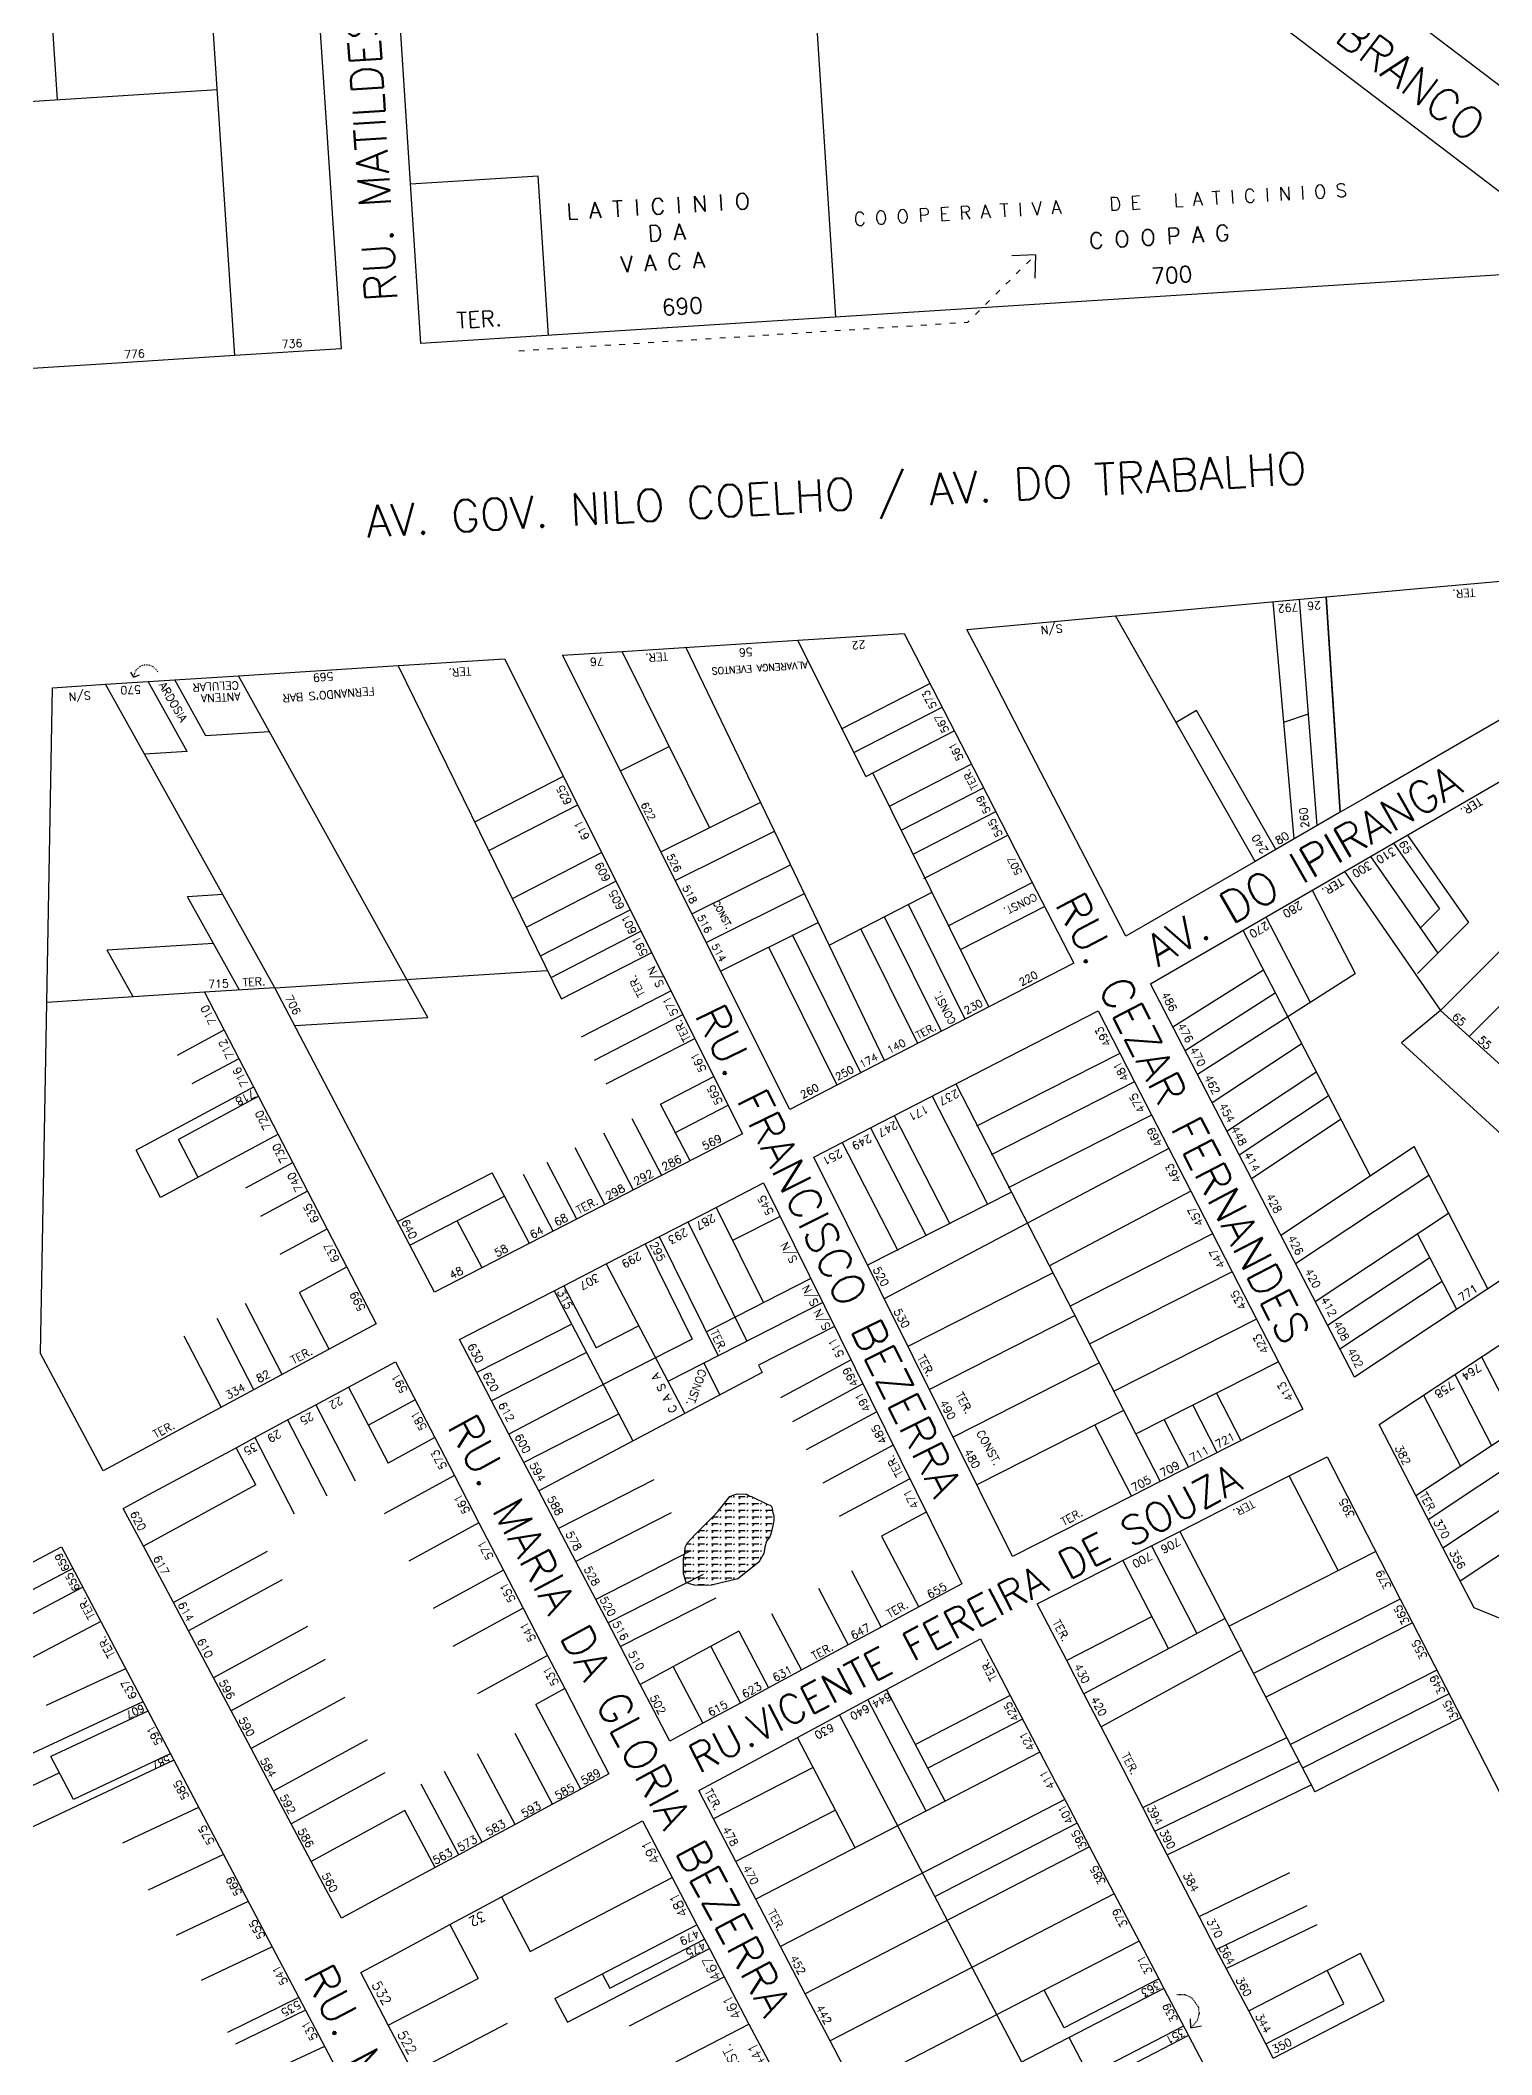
# Model space of a CAD drawing. Extents: x 714896 to 749292, y 8417558 to 8447149.
# Drawn here: x 737627.3 to 737899.5, y 8427545.5 to 8427923.2 of the extents above; entities that cross this region are included whole.
import ezdxf

# ---------------------------------------------------------------- set-up
doc = ezdxf.new("R2010")
doc.units = 0
doc.header["$MEASUREMENT"] = 0
doc.linetypes.add('ACAD_ISO03W100', pattern=[30, 12, -18])
for name, color, linetype in [('LOTE', 7, 'CONTINUOUS'), ('NUM-PORTA', 7, 'CONTINUOUS'), ('QUADRA', 6, 'CONTINUOUS'), ('REFERENCIA', 7, 'CONTINUOUS'), ('TEXTO', 7, 'CONTINUOUS'), ('TEXTODERUA', 3, 'CONTINUOUS')]:
    doc.layers.add(name, color=color, linetype=linetype)
doc.styles.add('ROMANS', font='ROMANS.SHX', dxfattribs={"height": 1.5})

msp = doc.modelspace()

# ---------------------------------------------------------------- hatches: boundary and pattern name
at = {"layer": 'REFERENCIA', "linetype": 'CONTINUOUS'}
h = msp.add_hatch(dxfattribs=at)
h.set_pattern_fill('FLEX', color=256, scale=0.2, style=0)
h.set_pattern_definition([(0, (0, 0), (0, 1.27), [1.27, -1.27]), (45, (1.27, 0), (9e-17, 1.27000054856), [0.3175, -1.161052, 0.3175, -1.796052])])
h.paths.add_polyline_path([(737763.52, 8427641.79), (737763.55, 8427641.87), (737764.15, 8427642.6), (737764.4, 8427643.32), (737764.58, 8427644.14), (737764.74, 8427645), (737764.88, 8427645.72), (737764.88, 8427646.59), (737764.72, 8427647.13), (737764.51, 8427648.22), (737764.16, 8427648.51), (737763.75, 8427648.65), (737760.67, 8427650.14), (737760.39, 8427650.22), (737759.78, 8427650.62), (737757.99, 8427650.68), (737757.27, 8427650.44), (737756.63, 8427650.14), (737754.43, 8427647.43), (737753.57, 8427646.47), (737750.02, 8427642.92), (737748.63, 8427641.4), (737748.23, 8427640.65), (737748.18, 8427639.66), (737747.95, 8427638.52), (737747.95, 8427637.35), (737747.95, 8427635.69), (737748.43, 8427634.07), (737749.04, 8427633.77), (737750, 8427633.53), (737751.19, 8427633.5), (737753.2, 8427633.56), (737758.11, 8427634.71), (737762.07, 8427637.83), (737763.01, 8427639.48), (737763.2, 8427640.65)])

# ---------------------------------------------------------------- linework, layer by layer
at = {"layer": 'LOTE', "color": 7}
for p, q in [((737766.06, 8427702.67), (737757.15, 8427698.13)), ((737771.82, 8427691.02), (737752.22, 8427681.03)), ((737774.04, 8427686.53), (737745.02, 8427671.75)), ((737726.97, 8427682.47), (737709.15, 8427673.39)), ((737739.56, 8427682.15), (737731.54, 8427678.06)), ((737776.26, 8427682.05), (737762, 8427674.79)), ((737729.76, 8427677.15), (737711.94, 8427668.07)), ((737749.55, 8427679.67), (737734.68, 8427672.09)), ((737762.69, 8427673.4, 1569.72), (737720.77, 8427651.25, 1569.08)), ((737734.68, 8427672.09), (737715.19, 8427661.87)), ((737697.61, 8427668.31), (737688.83, 8427663.53, 0.06)), ((737735.85, 8427665.67, 0.26), (737717.98, 8427656.56)), ((737701.29, 8427661.21), (737692.51, 8427656.42, 0.06)), ((737704.98, 8427654.1), (737691.8, 8427646.92, 1569.17)), ((737667.69, 8427652.36), (737646.62, 8427640.86)), ((737742.36, 8427653.27, 1569.34), (737724.49, 8427644.16, 1569.08)), ((737745.61, 8427647.07, 1569.34), (737727.74, 8427637.97, 1569.08)), ((737709.57, 8427645.22), (737696.4, 8427638.04, 1569.17)), ((737669.83, 8427639.84, -0.13), (737652.26, 8427630.27)), ((737749.33, 8427639.99, 1569.34), (737731.46, 8427630.88, 1569.08)), ((737877.8, 8427639.83), (737850.25, 8427625.86)), ((737714.17, 8427636.34, 1569.08), (737700.99, 8427629.18, 5312.41)), ((737751.65, 8427635.56, 1569.34), (737733.78, 8427626.45, 1569.08)), ((737672.65, 8427634.55, -0.13), (737655.09, 8427624.98)), ((737717.85, 8427629.23, 1569.08), (737704.67, 8427622.07, 5312.41)), ((737753.97, 8427631.13, 1569.34), (737736.1, 8427622.03, 1569.08)), ((737835.81, 8427627.64, 417.96), (737819.81, 8427619.4, 1044.91)), ((737882.37, 8427630.94), (737854.85, 8427616.98)), ((737677.42, 8427625.76, -0.13), (737659.79, 8427616.15)), ((737849.51, 8427627.29, 1047.68), (737823.03, 8427613.18, 1044.91)), ((737884.66, 8427626.49), (737857.16, 8427612.55)), ((737722.45, 8427620.35, 1569.08), (737709.27, 8427613.19, 5312.41)), ((737852.58, 8427621.36, 1047.6), (737826.26, 8427606.97, 1044.91)), ((737643.29, 8427617.88, 527.67), (737628.39, 8427610.96, 528.95)), ((737680.71, 8427619.58, -0.13), (737663.08, 8427609.97)), ((737889.23, 8427617.6), (737861.76, 8427603.67)), ((737684.4, 8427612.48, -0.13), (737666.84, 8427602.91)), ((737725.67, 8427614.14, 1569.08), (737720.22, 8427611.17)), ((737809.21, 8427612.85), (737791.44, 8427603.66)), ((737891.52, 8427613.15), (737864.05, 8427599.22)), ((737646.55, 8427611.69, 527.68), (737619.25, 8427599.01, -14.53)), ((737647.48, 8427609.92, 527.68), (737629.26, 8427601.45, 529.24)), ((737893.8, 8427608.7), (737866.36, 8427594.79)), ((737811.53, 8427608.42), (737793.76, 8427599.23)), ((737834.06, 8427591.87, 522.46), (737861.09, 8427604.96, 525.56)), ((737633.5, 8427593.36, 527.94), (737629.26, 8427601.45, 529.24)), ((737651.68, 8427601.95, 527.64), (737633.5, 8427593.36, 527.94)), ((737688.63, 8427604.54, -0.13), (737671.07, 8427594.97)), ((737814.78, 8427602.22), (737761.49, 8427574.66)), ((737630.9, 8427598.33, 527.94), (737621.85, 8427594.05, 528.09)), ((737652.34, 8427600.72, 527.64), (737625.1, 8427587.85, 528.09)), ((737691.92, 8427598.36, -0.13), (737674.36, 8427588.79)), ((737772.24, 8427599.36), (737753.59, 8427589.72)), ((737836.35, 8427587.42, 522.46), (737863.39, 8427600.52, 525.56)), ((737838.65, 8427582.98, 522.46), (737865.69, 8427596.09, 525.56)), ((737656.99, 8427591.89, 527.61), (737642.74, 8427585.15, 527.56)), ((737695.68, 8427591.3, -0.13), (737678.12, 8427581.73)), ((737776.42, 8427591.39), (737757.77, 8427581.75)), ((737819.43, 8427593.36), (737766.13, 8427565.81)), ((737821.75, 8427588.94), (737795.11, 8427575.16)), ((737661.64, 8427583.06, 527.59), (737647.52, 8427576.36, 527.33)), ((737824.08, 8427584.51), (737770.78, 8427556.95)), ((737844.63, 8427571.44, 522.46), (737861.67, 8427579.7, 524.42)), ((737828.72, 8427575.65), (737775.42, 8427548.1)), ((737666.29, 8427574.22, 527.55), (737652.79, 8427567.85, 527.04)), ((737847.85, 8427565.22, 522.46), (737864.9, 8427573.48, 524.42)), ((737849.73, 8427561.69, 522.46), (737866.77, 8427569.95, 524.42)), ((737670.76, 8427565.74, 527.54), (737657.44, 8427559.45, 527.03)), ((737833.37, 8427566.8), (737815.6, 8427557.61)), ((737853.94, 8427553.74, 524.14), (737874.9, 8427564.56, 524.48)), ((737837.09, 8427559.72), (737819.32, 8427550.53)), ((737675.77, 8427556.23, 527.51), (737662.39, 8427549.68, 526.88)), ((737815.6, 8427557.61), (737780.07, 8427539.24)), ((737838.02, 8427557.94), (737784.72, 8427530.39)), ((737677.02, 8427553.85, 527.5), (737663.93, 8427547.49, 526.86)), ((737857.17, 8427547.53, 525.9), (737871.78, 8427555.07, 524.48)), ((737858.55, 8427544.86, 525.9), (737879.33, 8427555.59, 526.24)), ((737842.66, 8427549.09), (737816.01, 8427535.31)), ((737841.73, 8427550.86), (737823.97, 8427541.68)), ((737680.6, 8427547.06, 527.48), (737667.28, 8427540.85, 526.77))]:
    msp.add_line(p, q, dxfattribs=at)
at = {"layer": 'LOTE', "color": 7, "linetype": 'CONTINUOUS', "flags": 128}
for points, elevation in [([(737663.75, 8427864.06), (737656.85, 8427968.84)], 516.49), ([(737630.53, 8427912.05), (737626.91, 8427966.93)], 516.49), ([(737540.71, 8427906.32), (737660.47, 8427913.95)], 516.49), ([(737633.38, 8427636.69), (737620.12, 8427629.67)], 527.63), ([(737635.25, 8427633.15), (737622.33, 8427626.31)], 527.63), ([(737638.63, 8427626.73), (737625.71, 8427619.89)], 527.69)]:
    msp.add_lwpolyline(points, dxfattribs=dict(at, elevation=elevation))
at = {"layer": 'LOTE', "color": 7, "elevation": 516.49, "flags": 128}
for points in [[(737776.52, 8427871.25), (737770.4, 8427966.05)], [(737696.75, 8427896.23), (737720.7, 8427897.75)], [(737722.63, 8427867.81), (737720.7, 8427897.75)]]:
    msp.add_lwpolyline(points, dxfattribs=at)
at = {"layer": 'LOTE', "color": 5, "linetype": 'ACAD_ISO03W100', "ltscale": 0.09, "elevation": 516.49, "flags": 128}
msp.add_lwpolyline([(737717.03, 8427864.95), (737801.26, 8427870.32), (737813.93, 8427882.95)], dxfattribs=at)
at = {"layer": 'LOTE', "color": 5, "elevation": 516.49, "flags": 128}
for points in [[(737813.93, 8427882.95), (737809.53, 8427882.77)], [(737813.93, 8427882.95), (737813.85, 8427878.56)]]:
    msp.add_lwpolyline(points, dxfattribs=at)
at = {"layer": 'LOTE', "color": 7}
for points in [[(737862.48, 8427773.43), (737858.52, 8427817.91)], [(737866.81, 8427775.94), (737863.5, 8427818.36)], [(737855.16, 8427769.2), (737828.97, 8427815.25)], [(737764.98, 8427774.9), (737748.4, 8427809.37)], [(737782.15, 8427785.17), (737769.36, 8427810.7)], [(737725.08, 8427743.43), (737694.43, 8427805.93)], [(737752.83, 8427775.55), (737736.43, 8427808.6)], [(737671.3, 8427745.52), (737639.54, 8427802.43)], [(737644.82, 8427803.76), (737644.3, 8427804.68)], [(737644.82, 8427803.76), (737645.89, 8427804.19)], [(737654.84, 8427789.84), (737647.53, 8427802.94)], [(737658.37, 8427792.76), (737652.52, 8427803.26)], [(737700, 8427739.99), (737664.49, 8427804.02)], [(737777.57, 8427794.06), (737794.14, 8427802.59)], [(737779.86, 8427789.62), (737796.43, 8427798.14)], [(737844.18, 8427797.51), (737840.33, 8427795.28)], [(737859.02, 8427771.43), (737844.18, 8427797.51)], [(737860.53, 8427795.35), (737865.18, 8427796.87)], [(737670.31, 8427793.53), (737658.37, 8427792.76)], [(737736.09, 8427786.21), (737745.27, 8427790.78)], [(737782.15, 8427785.17), (737798.72, 8427793.7)], [(737654.84, 8427789.84), (737646.85, 8427789.33)], [(737786.55, 8427779.57), (737801.92, 8427787.47)], [(737708.79, 8427776.66), (737725.4, 8427785.21)], [(737805.22, 8427741.94), (737783.44, 8427785.84)], [(737788.78, 8427775.09), (737804.2, 8427783.02)], [(737711.43, 8427771.27), (737728.09, 8427779.84)], [(737743.7, 8427771.01), (737762.29, 8427780.26)], [(737746.39, 8427765.64), (737764.98, 8427774.9)], [(737785.66, 8427731.87), (737764.98, 8427774.9)], [(737791, 8427770.61), (737806.49, 8427778.58)], [(737793.03, 8427766.03), (737808.77, 8427774.13)], [(737881.13, 8427772.67), (737889.73, 8427760.34)], [(737883.73, 8427774.17), (737895.17, 8427757.77)], [(737715.84, 8427762.29), (737732.57, 8427770.9)], [(737749.52, 8427759.38), (737768.01, 8427768.59)], [(737871.89, 8427767.32), (737889.89, 8427741.27)], [(737876.8, 8427770.17), (737889.45, 8427752.05)], [(737718.48, 8427756.9), (737735.26, 8427765.54)], [(737797.6, 8427757.14), (737813.34, 8427765.24)], [(737865.83, 8427763.82), (737873.93, 8427748.21)], [(737661.55, 8427762.99), (737654.92, 8427762.56)], [(737664.66, 8427745.1), (737654.92, 8427762.56)], [(737721.12, 8427751.52), (737737.94, 8427760.17)], [(737752.21, 8427754.02), (737770.61, 8427763.18)], [(737775.26, 8427753.51), (737794.56, 8427763.44)], [(737800.78, 8427739.65), (737790.11, 8427761.15)], [(737799.89, 8427752.69), (737815.63, 8427760.79)], [(737886.15, 8427756.77), (737889.73, 8427760.34)], [(737889.89, 8427741.27), (737912.02, 8427763.4)], [(737723.1, 8427747.48), (737739.96, 8427756.15)], [(737754.89, 8427748.65), (737773.21, 8427757.77)], [(737791.89, 8427735.08), (737781.22, 8427756.58)], [(737796.33, 8427737.36), (737785.66, 8427758.86)], [(737852.85, 8427756.31), (737876.7, 8427710.3)], [(737857.18, 8427758.81), (737865.47, 8427742.81)], [(737885.58, 8427748.18), (737895.17, 8427757.77)], [(737895.29, 8427736.37), (737917.45, 8427758.52)], [(737659.79, 8427753.83), (737639.83, 8427752.56)], [(737644.7, 8427743.83), (737639.83, 8427752.56)], [(737776.77, 8427727.3), (737763.94, 8427753.16)], [(737781.22, 8427729.58), (737768.38, 8427755.44)], [(737671.3, 8427745.52), (737722.28, 8427748.77)], [(737725.08, 8427743.43), (737741.97, 8427752.12)], [(737839.73, 8427738.21), (737856.71, 8427748.87)], [(737658.06, 8427744.68), (737628.52, 8427742.79)], [(737728.8, 8427736.35), (737745.55, 8427744.97)], [(737844.33, 8427729.33), (737873.93, 8427748.21)], [(737842.03, 8427733.77), (737858.92, 8427744.6)], [(737661.74, 8427737.57), (737652.94, 8427732.83)], [(737675.02, 8427738.44), (737700, 8427739.99)], [(737731.21, 8427731.97), (737747.79, 8427740.5)], [(737733.45, 8427727.5), (737750.03, 8427736.03)], [(737847.09, 8427724), (737863.77, 8427735.05)], [(737664.5, 8427732.24), (737655.7, 8427727.5)], [(737829.8, 8427733.22), (737802.9, 8427719.58)], [(737849.86, 8427718.68), (737866.53, 8427729.72)], [(737667.26, 8427726.92), (737645.25, 8427715.07)], [(737743.63, 8427723.74), (737753.61, 8427728.88)], [(737799.01, 8427727.5), (737837.33, 8427652.95)], [(737832.54, 8427727.88), (737805.65, 8427714.24)], [(737668.18, 8427725.14), (737653.21, 8427717.08)], [(737749.2, 8427713.11), (737743.63, 8427723.74)], [(737746.32, 8427718.37), (737756.3, 8427723.51)], [(737794.56, 8427725.21), (737804.98, 8427704.94)], [(737852.16, 8427714.24), (737868.83, 8427725.28)], [(737738.53, 8427707.62), (737732.96, 8427718.25)], [(737743.87, 8427710.37), (737738.29, 8427720.99)], [(737783.03, 8427719.27), (737793.45, 8427699)], [(737787.47, 8427721.56), (737797.89, 8427701.29)], [(737835.74, 8427721.66), (737808.86, 8427708.02)], [(737854.46, 8427709.8), (737871.13, 8427720.84)], [(737649.85, 8427706.19), (737645.25, 8427715.07)], [(737671.86, 8427718.04), (737649.85, 8427706.19)], [(737656.89, 8427709.98), (737653.21, 8427717.08)], [(737733.2, 8427704.88), (737727.62, 8427715.5)], [(737777.69, 8427716.52), (737788.11, 8427696.25)], [(737838.94, 8427715.43), (737785.58, 8427687.25)], [(737859.98, 8427699.14), (737884.95, 8427715.8)], [(737898.8, 8427689.08), (737884.95, 8427715.8)], [(737674.62, 8427712.71), (737665.81, 8427707.97)], [(737694.28, 8427701.72), (737712.07, 8427710.87)], [(737719.04, 8427697.59), (737712.07, 8427710.87)], [(737727.93, 8427702.17), (737722.35, 8427712.79)], [(737677.38, 8427707.38), (737668.57, 8427702.64)], [(737723.48, 8427699.88), (737717.91, 8427710.5)], [(737809.32, 8427707.14), (737782.46, 8427693.51)], [(737843.06, 8427707.43), (737816.44, 8427693.37)], [(737862.74, 8427693.82), (737887.76, 8427710.39)], [(737696.61, 8427697.29), (737714.39, 8427706.44)], [(737754.07, 8427704.37), (737762.92, 8427686.48)], [(737866.43, 8427686.72), (737891.44, 8427703.28)], [(737681.06, 8427700.28), (737672.25, 8427695.54)], [(737710.14, 8427693.01), (737705.5, 8427701.87)], [(737748.73, 8427701.63), (737759.79, 8427679.27)], [(737847.17, 8427699.42), (737820.34, 8427685.81)], [(737892.97, 8427685.21), (737885.6, 8427699.42)], [(737740.73, 8427697.51), (737749.55, 8427679.67)], [(737743.4, 8427698.88), (737754.44, 8427676.55)], [(737684.74, 8427693.17), (737675.93, 8427688.43)], [(737733.46, 8427693.77), (737748.18, 8427665.73)], [(737817.13, 8427692.03), (737790.04, 8427678.3)], [(737850.83, 8427692.31), (737824.01, 8427678.71)], [(737868.73, 8427682.28), (737887.9, 8427694.98)], [(737681.45, 8427677.78), (737675.93, 8427688.43)], [(737723.68, 8427688.73), (737738.45, 8427660.59)], [(737725.46, 8427689.65), (737731.54, 8427678.06)], [(737871.03, 8427677.84), (737890.21, 8427690.54)], [(737672.65, 8427673.04), (737665.75, 8427686.36)], [(737667.36, 8427670.19), (737660.46, 8427683.51)], [(737821.26, 8427684.04), (737794.06, 8427670.25)], [(737855.4, 8427683.41), (737828.61, 8427669.82)], [(737661.2, 8427666.88), (737654.3, 8427680.2)], [(737749.55, 8427679.67), (737749.56, 8427679.66)], [(737751.77, 8427675.18), (737754.73, 8427669.2)], [(737762, 8427674.79), (737762.69, 8427673.4)], [(737779.36, 8427675.78), (737766.15, 8427668.67)], [(737825.85, 8427675.15), (737798.52, 8427661.3)], [(737859.52, 8427675.41), (737832.74, 8427661.83)], [(737885.3, 8427650.32), (737920.33, 8427673.49)], [(737892.58, 8427673.01), (737899.48, 8427659.7)], [(737897.58, 8427676.32), (737912.77, 8427647.03)], [(737685.13, 8427670.68), (737692.51, 8427656.42)], [(737781.57, 8427671.3), (737768.37, 8427664.18)], [(737847.9, 8427669.52), (737852.49, 8427660.63)], [(737886.74, 8427669.15), (737893.64, 8427655.83)], [(737678.96, 8427667.36), (737686.35, 8427653.11)], [(737784.17, 8427666.05), (737770.96, 8427658.94)], [(737830.44, 8427666.27), (737802.98, 8427652.35)], [(737843.44, 8427667.26), (737848.03, 8427658.37)], [(737673.68, 8427664.51), (737681.06, 8427650.26)], [(737825.09, 8427663.56), (737831.98, 8427650.23)], [(737838.09, 8427664.54), (737842.68, 8427655.66)], [(737667.69, 8427652.36), (737664, 8427659.3)], [(737667.52, 8427661.2), (737674.9, 8427646.94)], [(737787.27, 8427659.78), (737774.06, 8427652.67)], [(737887.6, 8427645.88), (737906.79, 8427658.57)], [(737790.37, 8427653.5), (737777.16, 8427646.39)], [(737861.52, 8427654), (737870.73, 8427636.25)], [(737890.36, 8427640.55), (737909.55, 8427653.24)], [(737793.47, 8427647.23), (737785.1, 8427642.72)], [(737893.59, 8427634.34), (737912.77, 8427647.03)], [(737785.1, 8427642.72), (737792.06, 8427629.44)], [(737841.04, 8427643.62), (737866.36, 8427594.79)], [(737835.69, 8427640.9), (737844.21, 8427624.47)], [(737779.44, 8427636.27), (737785.02, 8427625.65)], [(737830.34, 8427638.19), (737838.86, 8427621.75)], [(737773.28, 8427632.96), (737778.85, 8427622.33)], [(737764.47, 8427628.22), (737770.05, 8427617.59)], [(737758.31, 8427624.9), (737739.82, 8427614.94)], [(737758.31, 8427624.9), (737763.89, 8427614.27)], [(737753.03, 8427622.05), (737758.6, 8427611.43)], [(737745.98, 8427618.26), (737751.56, 8427607.64)], [(737728.67, 8427595.31), (737720.22, 8427611.17)], [(737723.38, 8427592.47), (737716.33, 8427605.71)], [(737716.34, 8427588.67), (737709.29, 8427601.91)], [(737710.17, 8427585.36), (737703.12, 8427598.6)], [(737705.77, 8427582.99), (737698.72, 8427596.23)], [(737701.37, 8427580.62), (737695.68, 8427591.3)], [(737719.18, 8427564.89), (737745.81, 8427578.71)], [(737713.82, 8427575.12), (737719.18, 8427564.89)], [(737704.13, 8427569.9), (737709.42, 8427559.82)], [(737723.83, 8427556.04), (737750.46, 8427569.86)], [(737734.1, 8427557.99), (737751.85, 8427567.2)], [(737726.15, 8427551.61), (737752.78, 8427565.43)], [(737692.56, 8427551.07), (737709.42, 8427559.82)], [(737732.68, 8427560.68), (737734.1, 8427557.99)], [(737737.82, 8427550.9), (737755.57, 8427560.12)], [(737723.83, 8427556.04), (737726.15, 8427551.61)], [(737697.2, 8427542.21), (737714.95, 8427551.43)], [(737742.46, 8427542.05), (737760.21, 8427551.26)]]:
    msp.add_lwpolyline(points, dxfattribs=at)
at = {"layer": 'LOTE', "color": 7, "linetype": 'ACAD_ISO03W100', "ltscale": 0.01}
msp.add_lwpolyline([(737649.31, 8427804.76), (737648.97, 8427805.27), (737648.45, 8427805.71), (737647.83, 8427805.98), (737647.19, 8427806.07), (737646.36, 8427805.92), (737645.96, 8427805.72), (737645.55, 8427805.41), (737645.23, 8427805.02), (737644.97, 8427804.53), (737644.82, 8427803.76)], dxfattribs=at)
at = {"layer": 'LOTE', "color": 7, "linetype": 'CONTINUOUS', "flags": 128}
for points in [[(737797.02, 8427593.03), (737786.02, 8427613.99)], [(737829.95, 8427508.75), (737777.22, 8427609.25)], [(737793.47, 8427591.2), (737782.5, 8427612.1)], [(737780.14, 8427584.31), (737769.29, 8427604.99)], [(737819.32, 8427550.53), (737815.6, 8427557.62)], [(737823.97, 8427541.68), (737820.25, 8427548.76)]]:
    msp.add_lwpolyline(points, dxfattribs=at)
at = {"layer": 'LOTE', "color": 7}
for points, elevation in [([(737879.33, 8427555.59), (737874.9, 8427564.56)], 526.17), ([(737871.78, 8427555.07), (737868.68, 8427561.35)], 524.48)]:
    msp.add_lwpolyline(points, dxfattribs=dict(at, elevation=elevation))
at = {"layer": 'LOTE', "color": 7, "linetype": 'ACAD_ISO03W100', "ltscale": 0.003, "flags": 128}
msp.add_lwpolyline([(737840.44, 8427556.81), (737841.96, 8427556.8), (737843.28, 8427556.18), (737844.47, 8427554.52), (737844.65, 8427553.37), (737844.34, 8427551.98), (737843.12, 8427550.55)], dxfattribs=at)
at = {"layer": 'LOTE', "color": 7, "flags": 128}
for points in [[(737843.12, 8427550.55), (737843.04, 8427552.21)], [(737843.12, 8427550.55), (737845.09, 8427550.95)]]:
    msp.add_lwpolyline(points, dxfattribs=at)
at = {"layer": 'QUADRA', "color": 6}
for points in [[(738249, 8427899), (738281, 8427886), (738306, 8427886), (738276, 8427899), (738272, 8427916), (738273, 8427939), (738287, 8427978), (738318, 8428036), (738299, 8428058), (738279, 8428077), (738207, 8428164), (738161, 8428178), (738146.09, 8428161.49), (738133, 8428147), (738126, 8428140), (738105, 8428119), (738099, 8428114), (738002, 8428193), (737912, 8428095), (737804.78, 8427987.78), (737937.17, 8427887.22), (737997, 8427885), (738147, 8427895)], [(737809.67, 8427638.92), (737772.36, 8427713.78), (737783.03, 8427719.27), (737808.89, 8427732.58), (737825.69, 8427741.22), (737832.54, 8427727.88), (737843.06, 8427707.43), (737850.83, 8427692.31), (737864.09, 8427666.51), (737864.09, 8427666.51), (737837.33, 8427652.95), (737831.98, 8427650.23)], [(737762.96, 8427708.95), (737800.12, 8427633.78), (737793.82, 8427630.39), (737785.02, 8427625.65), (737778.85, 8427622.33), (737763.89, 8427614.27), (737758.6, 8427611.43), (737751.56, 8427607.64), (737745.4, 8427604.32), (737742.4, 8427610.02), (737739.82, 8427614.94), (737736.1, 8427622.03), (737733.78, 8427626.45), (737731.46, 8427630.88), (737727.74, 8427637.97), (737724.49, 8427644.16), (737720.77, 8427651.25), (737717.98, 8427656.56), (737715.19, 8427661.87), (737711.94, 8427668.07), (737709.15, 8427673.39), (737705.9, 8427679.58), (737725.46, 8427689.65), (737733.46, 8427693.77), (737754.07, 8427704.37)], [(737733.95, 8427598.15), (737728.67, 8427595.31), (737723.38, 8427592.47), (737716.34, 8427588.67), (737710.17, 8427585.36), (737705.77, 8427582.99), (737701.37, 8427580.62), (737696.13, 8427577.79), (737688.85, 8427573.87), (737683.76, 8427571.14), (737680.94, 8427576.43), (737678.12, 8427581.73), (737674.36, 8427588.79), (737670.42, 8427596.18), (737666.84, 8427602.91), (737663.08, 8427609.97), (737659.79, 8427616.15), (737655.09, 8427624.98), (737652.26, 8427630.27), (737646.62, 8427640.86), (737642.86, 8427647.92), (737647.67, 8427650.51), (737664, 8427659.3), (737667.52, 8427661.2), (737673.68, 8427664.51), (737678.96, 8427667.36), (737685.13, 8427670.68), (737693.93, 8427675.42), (737697.31, 8427668.9), (737701.29, 8427661.21), (737704.98, 8427654.1), (737709.57, 8427645.22), (737714.17, 8427636.34), (737717.85, 8427629.23), (737722.45, 8427620.35), (737725.67, 8427614.14), (737729.52, 8427606.71), (737733.95, 8427598.15)]]:
    msp.add_lwpolyline(points, close=True, dxfattribs=at)
at = {"layer": 'QUADRA', "color": 6, "elevation": 516.49}
msp.add_lwpolyline([(737698.68, 8427866.29), (737686.3, 8428058.03), (737920.02, 8427880.39), (737698.68, 8427866.29)], close=True, dxfattribs=at)
at = {"layer": 'QUADRA', "color": 6, "linetype": 'CONTINUOUS', "elevation": 516.49}
msp.add_lwpolyline([(737683.71, 8427865.33), (737663.75, 8427864.06), (737641.7, 8427862.66), (737623.83, 8427861.52), (737593.9, 8427859.61), (737567.58, 8427857.93), (737544, 8427856.43), (737542.29, 8427882.25), (737540.71, 8427906.32), (737538.41, 8427941.25), (737537.09, 8427961.21), (737561.57, 8427962.76), (737586.99, 8427964.38), (737616.93, 8427966.29), (737626.91, 8427966.93), (737656.85, 8427968.84), (737676.81, 8427970.11), (737678.56, 8427943.59), (737680.79, 8427909.63), (737683.71, 8427865.33)], close=True, dxfattribs=at)
at = {"layer": 'QUADRA'}
for points in [[(737868.48, 8427818.81), (737885.67, 8427820.37), (737901.92, 8427821.84), (737918.31, 8427823.32), (737918.76, 8427815.71), (737919.31, 8427806.32), (737906.51, 8427798.91), (737890.43, 8427789.6), (737876.03, 8427781.27), (737871.13, 8427778.44), (737869.63, 8427801.35), (737868.48, 8427818.81)], [(737871.13, 8427778.44), (737855.16, 8427769.2), (737830.93, 8427755.18), (737823.27, 8427769.95), (737813.21, 8427789.34), (737804.61, 8427805.94), (737801.09, 8427812.73), (737828.97, 8427815.25), (737836.97, 8427815.97), (737868.48, 8427818.81)], [(737725.23, 8427807.89), (737736.43, 8427808.6), (737769.36, 8427810.7), (737789.32, 8427811.98), (737801, 8427789.25), (737810.14, 8427771.46), (737821.12, 8427750.12), (737785.66, 8427731.87), (737767.88, 8427722.72), (737725.23, 8427807.89)], [(737694.43, 8427805.93), (737714.39, 8427807.2), (737758.99, 8427718.15), (737701.25, 8427688.44), (737671.3, 8427745.52), (737658.06, 8427744.68), (737690.26, 8427682.52), (737639.1, 8427654.98), (737627.35, 8427676.98), (737628.52, 8427742.79), (737629.56, 8427801.79), (737639.54, 8427802.43), (737664.49, 8427804.02), (737694.43, 8427805.93)], [(737918.59, 8427702.19), (737918.59, 8427702.19), (737873.79, 8427672.51), (737835.54, 8427746.29), (737876.8, 8427770.17), (737905.48, 8427786.76), (737927.12, 8427799.28), (737927.12, 8427799.28), (737944.21, 8427783.89), (737947.94, 8427780.53), (737908.99, 8427741.59), (737912.04, 8427738.61), (737950.18, 8427778.51), (737966.5, 8427763.81), (737973.93, 8427757.12), (737936.93, 8427714.33), (737926.92, 8427707.71), (737889.89, 8427741.27), (737882.59, 8427735.19)]]:
    msp.add_lwpolyline(points, close=True, dxfattribs=at)
for points in [[(737905.53, 8427625.46), (737896.22, 8427629.26), (737890.36, 8427640.55), (737885.3, 8427650.32), (737878.4, 8427663.63), (737892.58, 8427673.01), (737903.42, 8427680.18)], [(737858.55, 8427544.86), (737857.17, 8427547.53), (737853.94, 8427553.74), (737847.85, 8427565.22), (737844.63, 8427571.44), (737838.65, 8427582.98), (737836.35, 8427587.42), (737834.06, 8427591.87), (737830.37, 8427599.02), (737826.26, 8427606.97), (737823.03, 8427613.18), (737819.81, 8427619.4), (737814.28, 8427630.05), (737835.69, 8427640.9), (737841.04, 8427643.62), (737851.18, 8427648.76), (737861.05, 8427653.76), (737868.66, 8427657.62), (737882.37, 8427630.94), (737884.66, 8427626.49), (737893.96, 8427608.39), (737902.87, 8427591.05)]]:
    msp.add_lwpolyline(points, dxfattribs=at)
at = {"layer": 'QUADRA', "color": 6, "linetype": 'CONTINUOUS'}
msp.add_lwpolyline([(737578.23, 8427612.65), (737631.26, 8427640.73), (737742.53, 8427429.5), (737689.71, 8427400.49), (737578.23, 8427612.65)], close=True, dxfattribs=at)
msp.add_lwpolyline([(737780.07, 8427539.24), (737775.42, 8427548.1), (737770.78, 8427556.95), (737766.13, 8427565.81), (737761.49, 8427574.66), (737757.77, 8427581.75), (737753.59, 8427589.72), (737750.8, 8427595.03), (737756.56, 8427598.13), (737769.29, 8427604.99), (737777.22, 8427609.25), (737786.02, 8427613.99), (737794.85, 8427618.74), (737803.63, 8427623.47), (737806.55, 8427617.92), (737809.21, 8427612.85), (737811.9, 8427607.71), (737814.78, 8427602.22), (737817.72, 8427596.63), (737819.43, 8427593.36), (737821.75, 8427588.94), (737824.08, 8427584.51), (737829.26, 8427574.62), (737833.37, 8427566.8), (737837.09, 8427559.72), (737838.02, 8427557.94), (737842.66, 8427549.09), (737846.77, 8427541.27)], dxfattribs=at)
at = {"layer": 'QUADRA', "color": 6}
msp.add_lwpolyline([(737697.2, 8427542.21), (737692.56, 8427551.07), (737687.4, 8427560.9), (737693.15, 8427563.99), (737699.43, 8427567.37), (737704.13, 8427569.9), (737708.9, 8427572.47), (737713.82, 8427575.12), (737719.24, 8427578.04), (737726.48, 8427581.94), (737734.01, 8427585.99), (737740.23, 8427589.34), (737743.18, 8427583.72), (737745.81, 8427578.71), (737750.46, 8427569.86), (737752.78, 8427565.43), (737755.57, 8427560.12), (737760.21, 8427551.26), (737764.86, 8427542.41)], dxfattribs=at)
at = {"layer": 'REFERENCIA', "linetype": 'CONTINUOUS', "elevation": 514.85}
msp.add_lwpolyline([(737763.52, 8427641.79), (737763.2, 8427640.65), (737763.01, 8427639.48), (737762.07, 8427637.83), (737758.11, 8427634.71), (737753.2, 8427633.56), (737751.19, 8427633.5), (737750, 8427633.53), (737749.04, 8427633.77), (737748.43, 8427634.07), (737747.95, 8427635.69), (737747.95, 8427637.35), (737747.95, 8427638.52), (737748.18, 8427639.66), (737748.23, 8427640.65), (737748.63, 8427641.4), (737750.02, 8427642.92), (737753.57, 8427646.47), (737754.43, 8427647.43), (737756.63, 8427650.14), (737757.27, 8427650.44), (737757.99, 8427650.68), (737759.78, 8427650.62), (737760.39, 8427650.22), (737760.67, 8427650.14), (737763.75, 8427648.65), (737764.16, 8427648.51), (737764.51, 8427648.22), (737764.72, 8427647.13), (737764.88, 8427646.59), (737764.88, 8427645.72), (737764.74, 8427645), (737764.58, 8427644.14), (737764.4, 8427643.32), (737764.15, 8427642.6), (737763.55, 8427641.87), (737763.52, 8427641.79)], close=True, dxfattribs=at)

# ---------------------------------------------------------------- texts
at = {"layer": 'NUM-PORTA', "color": 7, "style": 'ROMANS'}
for s, height, rotation, p in [('700', 3, 3.3777, (737835.76, 8427877.42)), ('690', 3, 3.3777, (737743.95, 8427871.57)), ('736', 1.51, 3.7899, (737672.62, 8427865.4)), ('776', 1.51, 3.7899, (737643.06, 8427863.46)), ('792', 1.5, 185.036, (737863.17, 8427817.66)), ('26', 1.5, 185.036, (737867.42, 8427818.04)), ('S/N', 1.5, 185.036, (737818.99, 8427813.67)), ('570', 1.5, 182.6247, (737646.14, 8427802.22)), ('569', 1.5, 185.6792, (737682.2, 8427804.73)), ('260', 1.5, 95.6939, (737865.28, 8427775.56)), ('240', 1.5, 121.5413, (737857.68, 8427771.22)), ('80', 1.5, 31.5413, (737859.51, 8427772.29)), ('310', 1.5, 211.5204, (737880.95, 8427771.97)), ('65', 1.5, 301.5204, (737882.02, 8427772.62)), ('300', 1.5, 211.5204, (737876.44, 8427769.35)), ('280', 1.5, 211.5204, (737863.46, 8427761.84)), ('270', 1.5, 209.8182, (737857.23, 8427758)), ('486', 1.5, 297.758, (737837.48, 8427744.3)), ('476', 1.5, 297.758, (737840.51, 8427738.45)), ('65', 1.5, 317.0347, (737891.95, 8427739.94)), ('470', 1.5, 297.758, (737842.82, 8427733.98)), ('55', 1.5, 317.0347, (737896.77, 8427735.57)), ('462', 1.5, 297.758, (737845.54, 8427728.76)), ('454', 1.5, 297.758, (737848.29, 8427723.45)), ('448', 1.5, 297.758, (737850.53, 8427719.13)), ('414', 1.5, 297.758, (737853.03, 8427714.3)), ('428', 1.5, 297.758, (737857.12, 8427706.49)), ('426', 1.5, 297.758, (737861.18, 8427698.65)), ('420', 1.5, 297.758, (737864.41, 8427692.43)), ('771', 1.5, 33.6216, (737893.89, 8427686.64)), ('412', 1.5, 297.758, (737867.41, 8427687.11)), ('408', 1.5, 297.758, (737869.77, 8427682.57)), ('630', 1.5, 298.6702, (737707.36, 8427678.38)), ('402', 1.5, 297.758, (737872.4, 8427677.49)), ('620', 1.5, 298.6702, (737710.2, 8427672.97)), ('764', 1.5, 214.0255, (737896.92, 8427675.21)), ('591', 1.5, 118.7617, (737696.24, 8427670.02)), ('758', 1.5, 214.0255, (737891.88, 8427671.88)), ('25', 1.5, 208.7617, (737678.07, 8427666.03)), ('22', 1.5, 208.7617, (737683.52, 8427668.97)), ('581', 1.5, 118.7617, (737699.86, 8427663.02)), ('612', 1.5, 298.6702, (737713.14, 8427667.37)), ('29', 1.5, 208.7617, (737671.95, 8427662.74)), ('600', 1.5, 298.6702, (737716.19, 8427661.42)), ('35', 1.5, 208.7617, (737667.51, 8427660.35)), ('573', 1.5, 118.7617, (737703.64, 8427655.73)), ('382', 1.5, 297.0774, (737881.3, 8427659.32)), ('594', 1.5, 298.6702, (737718.97, 8427656.12)), ('561', 1.5, 118.7617, (737707.96, 8427647.39)), ('620', 1.5, 297.9441, (737644.07, 8427646.96)), ('588', 1.5, 298.6702, (737722.29, 8427649.79)), ('395', 1.5, 117.9184, (737873.9, 8427646.62)), ('578', 1.5, 298.6702, (737725.76, 8427643.18)), ('370', 1.5, 299.6154, (737888.53, 8427645.41)), ('659', 1.4, 118.6929, (737632.87, 8427636.58)), ('617', 1.5, 297.9441, (737648.41, 8427638.63)), ('571', 1.5, 118.7617, (737712.38, 8427638.79)), ('700', 1.5, 207.9184, (737835.34, 8427639.83)), ('706', 1.5, 207.9184, (737840.69, 8427642.55)), ('356', 1.5, 299.6154, (737891.49, 8427639.71)), ('655', 1.4, 118.6929, (737634.81, 8427632.89)), ('528', 1.5, 298.6702, (737729.18, 8427636.59)), ('379', 1.5, 117.9184, (737880.79, 8427633.21)), ('551', 1.5, 118.7617, (737716.51, 8427630.81)), ('655', 1.5, 28.6702, (737794.11, 8427630.98)), ('614', 1.5, 297.9441, (737653.03, 8427629.95)), ('520', 1.5, 298.6702, (737732.17, 8427630.89)), ('365', 1.5, 117.9184, (737884.18, 8427626.61)), ('541', 1.5, 118.7617, (737720.33, 8427623.44)), ('516', 1.5, 298.6702, (737734.54, 8427626.37)), ('647', 1.5, 28.6702, (737779.79, 8427623.27)), ('610', 1.5, 297.9441, (737656.63, 8427623.09)), ('510', 1.5, 298.6702, (737737.49, 8427620.75)), ('355', 1.5, 117.9184, (737887.52, 8427620.11)), ('531', 1.5, 118.7617, (737724.62, 8427615.16)), ('631', 1.5, 28.6702, (737765.15, 8427615.39)), ('430', 1.5, 297.9184, (737821.1, 8427618.33)), ('349', 1.5, 117.9184, (737890.9, 8427613.54)), ('637', 1.499, 118.6929, (737645.5, 8427612.63)), ('596', 1.5, 297.9441, (737660.74, 8427615.36)), ('502', 1.5, 298.6702, (737741.56, 8427612.5)), ('623', 1.5, 28.6702, (737759.4, 8427612.29)), ('644', 1.467, 208.391, (737786.45, 8427613.48)), ('607', 1.4, 205.9209, (737646.41, 8427611.28)), ('590', 1.5, 299.0181, (737664.41, 8427608.33)), ('615', 1.5, 28.6702, (737753.02, 8427608.86)), ('640', 1.467, 208.391, (737782.32, 8427611.26)), ('425', 1.467, 118.391, (737810.99, 8427608.51)), ('420', 1.5, 297.9184, (737824.27, 8427612.19)), ('345', 1.5, 117.9184, (737893.34, 8427608.78)), ('591', 1.499, 118.6929, (737650.29, 8427604.03)), ('630', 1.467, 208.391, (737775.67, 8427607.68)), ('421', 1.467, 118.391, (737813.9, 8427602.97)), ('587', 1.3, 204.547, (737651.23, 8427601.66)), ('584', 1.5, 299.0181, (737668.47, 8427600.7)), ('589', 1.5, 28.7617, (737729.21, 8427596.07)), ('411', 1.467, 118.391, (737817.69, 8427595.75)), ('585', 1.498, 119.224, (737655.3, 8427593.84)), ('592', 1.5, 299.0181, (737672.13, 8427593.83)), ('585', 1.5, 28.7617, (737724.28, 8427593.29)), ('593', 1.5, 28.7617, (737718.01, 8427589.91)), ('401', 1.467, 118.391, (737821.15, 8427589.24)), ('394', 1.5, 297.9184, (737834.8, 8427591.82)), ('575', 1.499, 119.2247, (737660.03, 8427585.36)), ('586', 1.5, 299.0181, (737675.5, 8427587.5)), ('573', 1.5, 28.7617, (737706.05, 8427583.57)), ('583', 1.5, 28.7617, (737711.37, 8427586.47)), ('478', 1.483, 298.5101, (737755.18, 8427587.76)), ('395', 1.467, 118.4206, (737823.66, 8427584.55)), ('390', 1.5, 297.9184, (737837.14, 8427587.28)), ('563', 1.5, 28.7617, (737701.4, 8427581.12)), ('491', 1.827, 116.6936, (737743.63, 8427581.8)), ('569', 1.5, 119.6919, (737665.2, 8427575.83)), ('560', 1.5, 298.5379, (737680.01, 8427579.15)), ('470', 1.483, 298.5101, (737758.98, 8427580.53)), ('385', 1.467, 118.4206, (737827.18, 8427577.85)), ('384', 1.5, 298.4889, (737841.54, 8427579.21)), ('481', 1.827, 116.6936, (737748.84, 8427571.87)), ('32', 1.823, 208.8202, (737710.21, 8427572.51)), ('379', 1.466, 118.4422, (737831.31, 8427569.87)), ('370', 1.5, 298.4889, (737846, 8427570.59)), ('555', 1.499, 119.6919, (737669.54, 8427567.68)), ('479', 1.5, 206.7532, (737750.46, 8427569)), ('475', 1.5, 206.7532, (737751.64, 8427566.76)), ('452', 1.483, 298.5101, (737767.83, 8427563.66)), ('371', 1.466, 118.4422, (737835.96, 8427561.01)), ('364', 1.5, 298.4889, (737848.27, 8427565.57)), ('541', 1.499, 118.6383, (737673.83, 8427559.08)), ('467', 1.827, 116.7518, (737755.09, 8427559.92)), ('360', 1.5, 298.4889, (737851.43, 8427559.61)), ('532', 1.82, 299.7137, (737689.37, 8427558.65)), ('461', 1.827, 116.794, (737758.89, 8427552.68)), ('363', 1.466, 208.4422, (737836.9, 8427559.36)), ('535', 1.499, 209.2266, (737675.64, 8427555.75)), ('442', 1.483, 298.5101, (737772.7, 8427554.36)), ('339', 1.466, 118.4463, (737840.74, 8427552.09)), ('344', 1.5, 298.4889, (737855.1, 8427552.77, -525.9)), ('531', 1.499, 119.2257, (737679.4, 8427548.69)), ('522', 1.819, 298.7633, (737694.19, 8427549.42)), ('351', 1.466, 208.4463, (737841.54, 8427550.5)), ('350', 1.5, 27.0013, (737858.77, 8427545.67, -525.9)), ('441', 1.827, 116.8189, (737763.54, 8427543.76))]:
    msp.add_text(s, height=height, rotation=rotation, dxfattribs=at).set_placement(p)
at = {"layer": 'NUM-PORTA', "style": 'ROMANS'}
for s, height, rotation, p in [('56', 1.5, 184.2009, (737760.85, 8427809.29)), ('22', 1.5, 184.2009, (737782.01, 8427810.64)), ('76', 1.5, 184.2009, (737732.92, 8427807.51)), ('S/N', 1.5, 184.2009, (737636.7, 8427801.11)), ('573', 1.4, 117.6547, (737795.5, 8427798.28)), ('567', 1.4, 117.6547, (737797.82, 8427793.77)), ('561', 1.4, 117.6547, (737800.51, 8427788.53)), ('625', 1.5, 117.3078, (737727.1, 8427780.28)), ('622', 1.4, 297.6547, (737739.86, 8427779.9)), ('549', 1.4, 117.6547, (737805.62, 8427778.6)), ('611', 1.5, 117.3078, (737730.41, 8427773.68)), ('545', 1.4, 117.6547, (737807.86, 8427774.24)), ('609', 1.5, 117.3078, (737734.32, 8427765.87)), ('526', 1.4, 297.6547, (737744.71, 8427770.22)), ('507', 1.4, 117.6547, (737811.52, 8427767.12)), ('605', 1.5, 117.3078, (737736.93, 8427760.65)), ('518', 1.4, 297.6547, (737747.65, 8427764.33)), ('601', 1.5, 117.3078, (737739.24, 8427756.04)), ('516', 1.4, 297.6547, (737750.44, 8427758.78)), ('591', 1.5, 117.3078, (737741.29, 8427751.95)), ('514', 1.4, 297.6547, (737753.12, 8427753.41)), ('S/N', 1.5, 117.3078, (737744.32, 8427746.1)), ('220', 1.4, 27.6547, (737811.34, 8427745.84)), ('715', 1.5, 1.8631, (737658.81, 8427745.46)), ('710', 1.5, 117.6547, (737660.4, 8427739.08)), ('706', 1.5, 297.6547, (737673.12, 8427743.68)), ('571', 1.5, 117.3078, (737747.02, 8427740.7)), ('230', 1.4, 27.6547, (737801.02, 8427740.53)), ('493', 1.5, 118.6702, (737828.22, 8427735.03)), ('712', 1.5, 117.6547, (737663.72, 8427732.67)), ('140', 1.4, 27.6547, (737786.58, 8427733.1)), ('716', 1.5, 117.6547, (737666.43, 8427727.43)), ('561', 1.5, 117.3078, (737752.28, 8427730.2)), ('250', 1.4, 27.6547, (737776.86, 8427728.1)), ('174', 1.4, 27.6547, (737781.38, 8427730.42)), ('481', 1.5, 118.6702, (737831.58, 8427728.49)), ('718', 1.5, 207.6547, (737667.13, 8427726.48)), ('565', 1.5, 117.3078, (737755.35, 8427724.08)), ('260', 1.4, 27.6547, (737770.3, 8427724.72)), ('237', 1.5, 207.3246, (737799.1, 8427726.54)), ('720', 1.5, 117.6547, (737670.62, 8427719.34)), ('171', 1.5, 207.3246, (737793.37, 8427723.59)), ('475', 1.5, 118.6702, (737834.62, 8427722.57)), ('247', 1.5, 207.3246, (737787.63, 8427720.63)), ('469', 1.5, 118.6702, (737837.89, 8427716.22)), ('730', 1.5, 117.6547, (737673.82, 8427713.16)), ('569', 1.5, 27.6547, (737751.89, 8427715.04)), ('251', 1.5, 207.3246, (737777.24, 8427715.29)), ('249', 1.5, 207.3246, (737782.74, 8427718.12)), ('740', 1.5, 117.6547, (737676.63, 8427707.74)), ('292', 1.5, 27.6547, (737739.06, 8427708.44)), ('286', 1.5, 27.6547, (737744.34, 8427711.16)), ('463', 1.5, 118.6702, (737841.38, 8427709.42)), ('298', 1.5, 27.6547, (737733.74, 8427705.7)), ('635', 1.5, 117.6547, (737679.66, 8427701.89)), ('287', 1.5, 208.6702, (737753.4, 8427703.21)), ('545', 1.5, 118.6702, (737764.91, 8427703.43)), ('457', 1.5, 118.6702, (737845.56, 8427701.3)), ('640', 1.5, 297.6547, (737694.94, 8427701.65)), ('64', 1.5, 27.6547, (737719.6, 8427698.42)), ('68', 1.5, 27.6547, (737724.17, 8427700.78)), ('293', 1.5, 208.6702, (737748.23, 8427700.55)), ('637', 1.5, 117.6547, (737683.48, 8427694.5)), ('58', 1.5, 27.6547, (737712.94, 8427695)), ('299', 1.5, 208.6702, (737739.52, 8427696.07)), ('295', 1.5, 296.4692, (737741.56, 8427697.47)), ('S/N', 1.5, 118.6702, (737769.35, 8427694.45)), ('447', 1.5, 118.6702, (737849.6, 8427693.44)), ('48', 1.5, 27.6547, (737704.52, 8427690.84)), ('307', 1.5, 208.6702, (737731.63, 8427692.01)), ('520', 1.5, 298.6702, (737783.39, 8427692.72)), ('599', 1.5, 117.6547, (737688.34, 8427685.4)), ('315', 1.5, 297.0513, (737724.14, 8427688.51)), ('S/N', 1.5, 118.6702, (737773.34, 8427686.38)), ('435', 1.5, 118.6702, (737853.6, 8427685.64)), ('S/N', 1.5, 118.6702, (737775.56, 8427681.89)), ('530', 1.5, 298.6702, (737787.28, 8427684.91)), ('423', 1.5, 118.6702, (737857.83, 8427677.43)), ('511', 1.5, 118.6702, (737778.12, 8427676.7)), ('82', 1.5, 27.6547, (737668.3, 8427671.45)), ('499', 1.5, 118.6702, (737780.82, 8427671.25)), ('334', 1.5, 27.6547, (737662.52, 8427668.34)), ('491', 1.5, 118.6702, (737783.17, 8427666.5)), ('413', 1.5, 118.6702, (737862.42, 8427668.49)), ('490', 1.5, 298.6702, (737795.92, 8427667.76)), ('485', 1.5, 118.6702, (737786.2, 8427660.47)), ('721', 1.5, 28.6702, (737848.18, 8427659.11)), ('480', 1.5, 298.6702, (737800.48, 8427658.61)), ('711', 1.5, 28.6702, (737843.33, 8427656.54)), ('705', 1.5, 28.6702, (737832.43, 8427651.01)), ('709', 1.5, 28.6702, (737837.8, 8427653.73)), ('471', 1.5, 118.6702, (737792.19, 8427648.35))]:
    msp.add_text(s, height=height, rotation=rotation, dxfattribs=at).set_placement(p)
at = {"layer": 'TEXTO', "style": 'ROMANS'}
for s, height, rotation, p in [('C O O P E R A T I V A   D E   L A T I C I N I O S', 2.5, 3.3777, (737779.94, 8427888.37)), ('L A T I C I N I O', 3, 3.3777, (737726.07, 8427889.52)), ('D A ', 3, 3.3777, (737741.37, 8427885.42)), ('C O O P A G', 3, 3.3777, (737824.11, 8427884.05)), ('V A C A', 3, 3.3777, (737736.25, 8427879.61)), ('TER.', 1.5, 184.2009, (737896.35, 8427820.41)), ('TER.', 1.5, 184.2009, (737708.06, 8427805.65)), ('TER.', 1.5, 184.2009, (737744.95, 8427808.44)), ('ALVARENGA EVENTOS', 1.3, 183.6545, (737771.2, 8427806.69)), ('ARDOSIA', 1.5, 300.3737, (737649.47, 8427802.29)), ('CELULAR', 1.5, 182.9675, (737664.49, 8427803.01)), ("FERNANDO'S BAR", 1.5, 184.6436, (737689.94, 8427801.93)), ('ANTENA', 1.5, 182.9675, (737664.78, 8427800.91)), ('TER.', 1.4, 117.6547, (737803.29, 8427783.14)), ('CONST.', 1.2, 297.6547, (737753.41, 8427761.5)), ('CONST.', 1.4, 205.9082, (737813.8, 8427763.32)), ('TER.', 1.5, 3.3979, (737665.3, 8427745.78)), ('TER.', 1.5, 117.3078, (737740.8, 8427744.26)), ('CONST.', 1.4, 117.6547, (737799.09, 8427739.15)), ('TER.', 1.5, 117.3078, (737749.35, 8427735.94)), ('TER.', 1.4, 27.6547, (737791.98, 8427735.88)), ('TER.', 1.5, 27.6547, (737728.31, 8427703.06)), ('TER.', 1.5, 295.7325, (737752.92, 8427680.97)), ('TER.', 1.5, 27.6547, (737674.76, 8427674.93)), ('TER.', 1.5, 298.6702, (737791.71, 8427676.2)), ('C A S A', 1.5, 117.296, (737746.83, 8427666.31)), ('CONST.', 1.5, 249.5927, (737750.9, 8427674.2)), ('TER.', 1.5, 298.6702, (737798.9, 8427669.21)), ('TER.', 1.5, 27.6547, (737648.92, 8427661.03)), ('CONST.', 1.5, 298.6702, (737802.81, 8427662.1)), ('TER.', 1.5, 118.6702, (737789.21, 8427654.37)), ('TER.', 1.5, 28.6702, (737819.26, 8427644.63)), ('TER.', 1.497, 119.2007, (737637.67, 8427627.68)), ('TER.', 1.5, 28.6702, (737786.54, 8427627.38)), ('TER.', 1.498, 119.2116, (737641.39, 8427620.45)), ('TER.', 1.5, 297.8975, (737817.11, 8427626.58)), ('TER.', 1.5, 28.6702, (737772.47, 8427619.43)), ('TER.', 1.466, 118.4338, (737806.84, 8427616.12)), ('TER.', 1.5, 297.8975, (737830.03, 8427601.62)), ('TER.', 1.484, 298.8429, (737751.84, 8427594.84)), ('TER.', 1.484, 298.8429, (737763.69, 8427572.25)), ('CONST.', 1.827, 116.3818, (737760.44, 8427539.98))]:
    msp.add_text(s, height=height, rotation=rotation, dxfattribs=at).set_placement(p)
at = {"layer": 'TEXTO', "color": 7, "style": 'ROMANS'}
for height, rotation, p in [(3, 3.3777, (737705.45, 8427869.11)), (1.5, 212.6902, (737897.08, 8427781.28)), (1.5, 212.6902, (737871.09, 8427766.24)), (1.5, 299.6154, (737885.92, 8427650.44)), (1.5, 207.9184, (737854.58, 8427649.59))]:
    msp.add_text('TER.', height=height, rotation=rotation, dxfattribs=at).set_placement(p)
at = {"layer": 'TEXTODERUA', "style": 'ROMANS'}
for s, height, rotation, p in [('AV. MESSIAS PEREIRA DONATO / AV. PRES.CASTELO BRANCO', 6, 322.4518, (737701.2, 8428052.9)), ('RU. MATILDES BENEVIDES DE CASTRO', 6, 93.7823, (737694.27, 8427874.29)), ('AV. GOV. NILO COELHO / AV. DO TRABALHO', 6, 3.2665, (737688.59, 8427829.95)), ('AV. DO IPIRANGA', 6, 29.8439, (737836.92, 8427749.36)), ('RU. CEZAR FERNANDES', 6, 297.2857, (737817.48, 8427761.34)), ('RU. FRANCISCO BEZERRA', 6, 296.3549, (737749.94, 8427740.48)), ('RU. MARIA DA GLORIA BEZERRA ', 6, 298.1874, (737703.48, 8427663.4)), ('RU.VICENTE FEREIRA DE SOUZA', 5.5, 27.6438, (737750.81, 8427598.1)), ('RU. MANOEL COTRIM ', 6, 297.5631, (737676.5, 8427560.4))]:
    msp.add_text(s, height=height, rotation=rotation, dxfattribs=at).set_placement(p)

doc.saveas('drawing.dxf')
